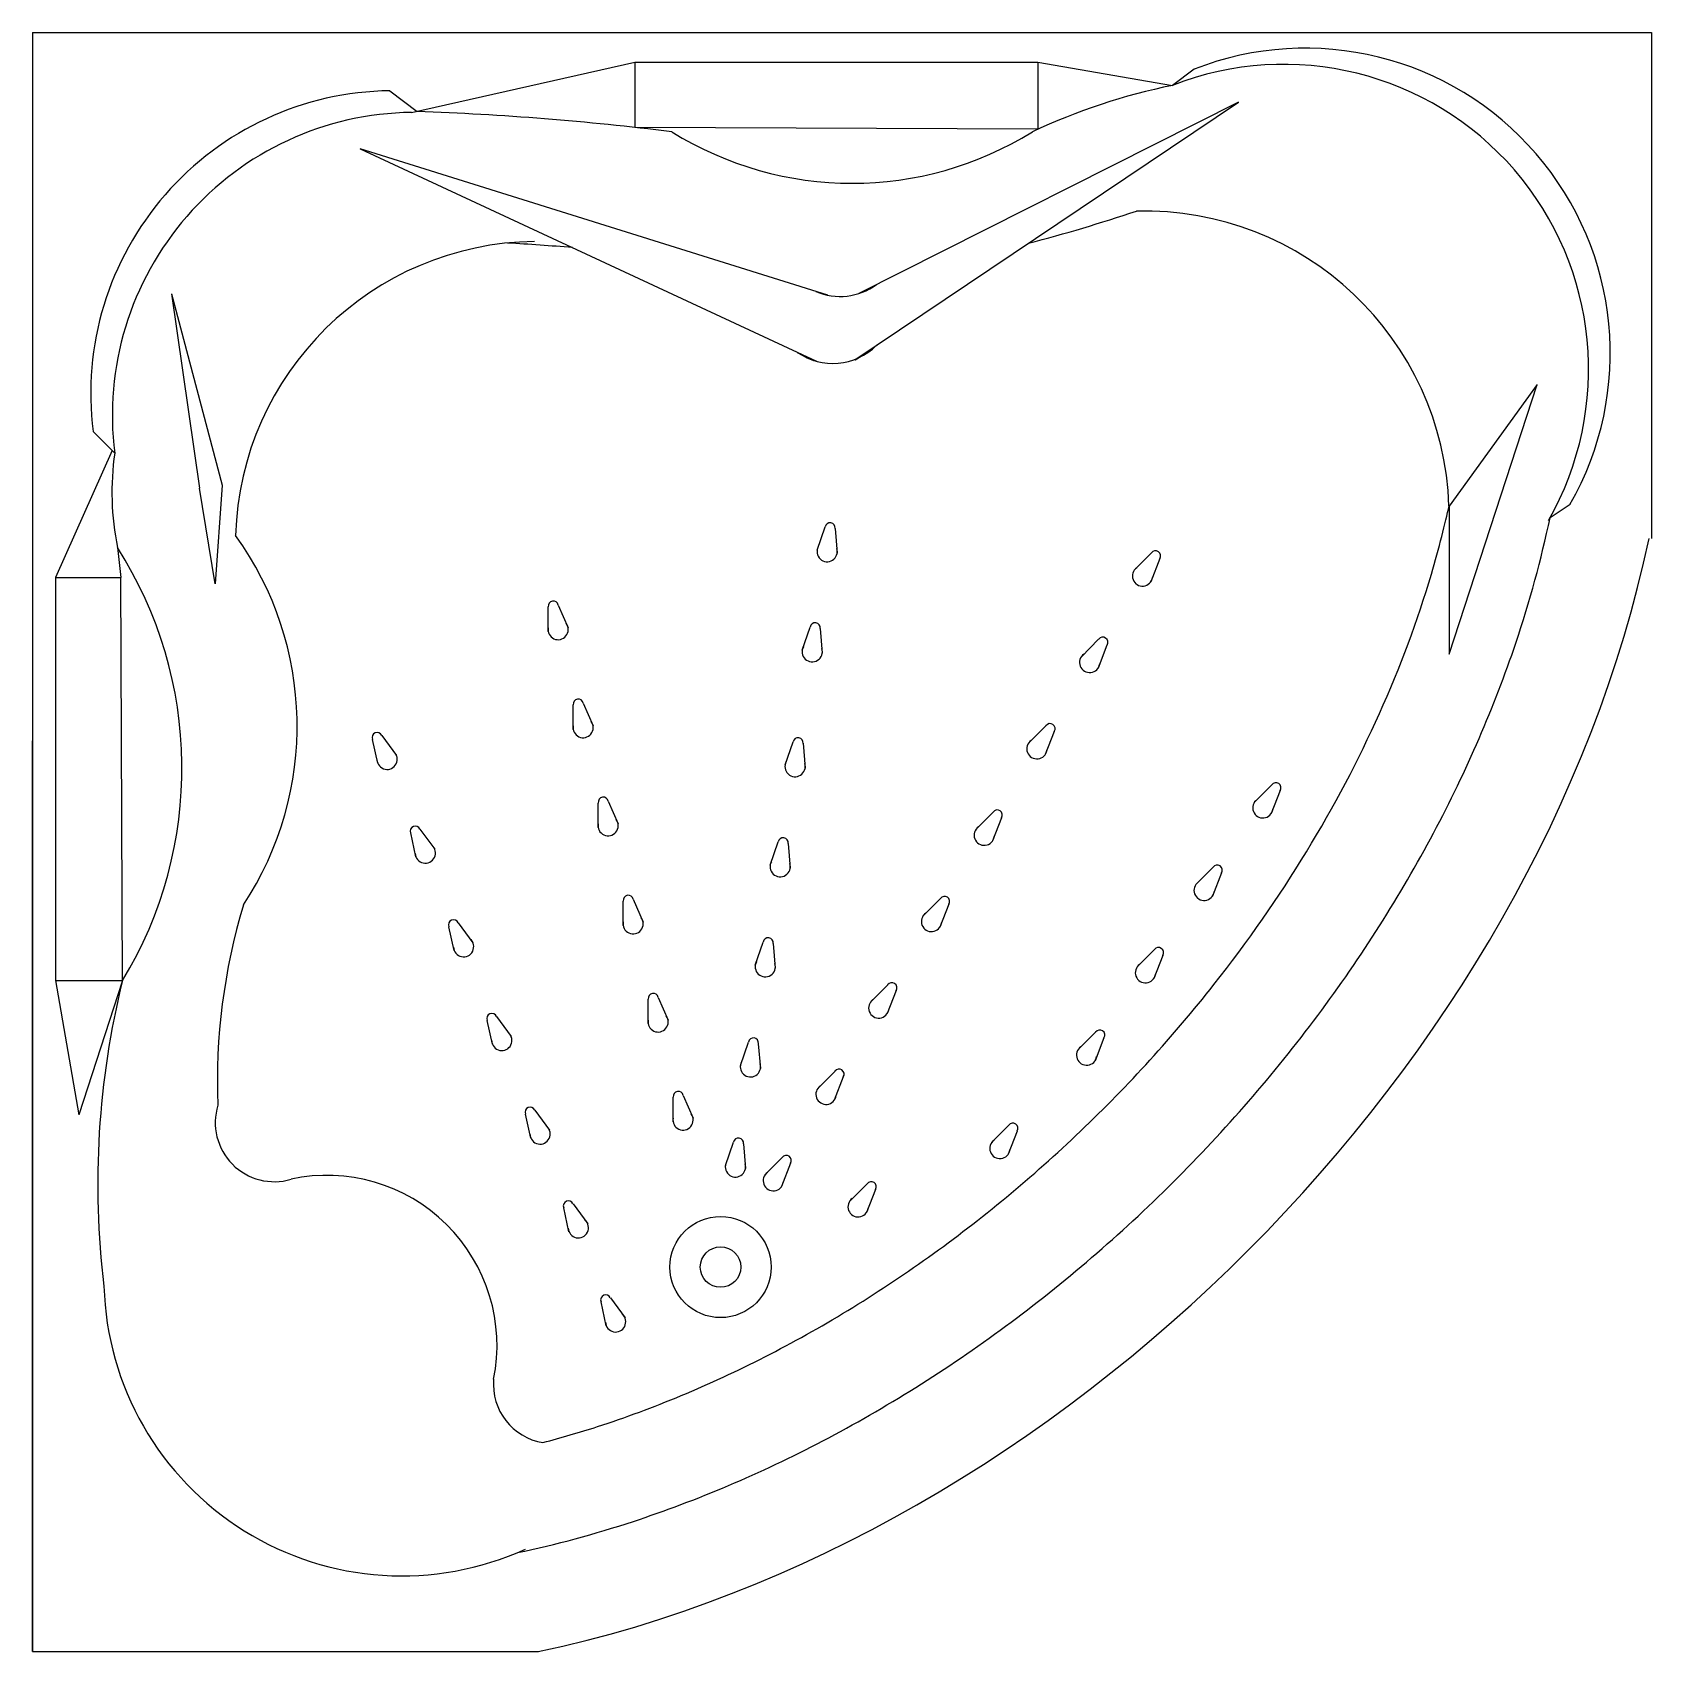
# Model space of a CAD drawing. Header units: millimetres. Extents: x 668.97 to 670.57, y 741.15 to 742.75.
import ezdxf

# ---------------------------------------------------------------- set-up
doc = ezdxf.new("R2010")
doc.units = ezdxf.units.MM
doc.layers.add('Acqualife', color=3, linetype='Continuous')

msp = doc.modelspace()

# ---------------------------------------------------------------- linework, layer by layer
at = {"layer": 'Acqualife'}
for p, q in [((668.9722, 742.7535), (670.5722, 742.7535)), ((668.9722, 742.7535), (668.9722, 741.1535)), ((670.5722, 742.7535), (670.5722, 742.2535)), ((668.9722, 741.1535), (668.9722, 742.0535)), ((668.9722, 741.1535), (669.4722, 741.1535))]:
    msp.add_line(p, q, dxfattribs=at)
at = {"layer": 'Acqualife', "color": 2}
for p, q in [((669.3468, 742.6744), (669.5676, 742.724)), ((669.5676, 742.724), (669.5676, 742.6595)), ((669.5676, 742.724), (669.9658, 742.724)), ((669.9658, 742.724), (669.9658, 742.6578)), ((669.9658, 742.724), (670.0987, 742.7011)), ((670.1201, 742.7171), (670.0987, 742.7011)), ((669.3254, 742.6958), (669.3524, 742.6753)), ((669.9658, 742.6578), (669.5676, 742.6595)), ((669.1095, 742.4952), (669.1598, 742.306)), ((669.1095, 742.4952), (669.1374, 742.3032)), ((670.459, 742.4054), (670.372, 742.2855)), ((670.3722, 742.1392), (670.459, 742.4054)), ((669.0322, 742.3592), (669.0536, 742.3378)), ((669.0511, 742.3403), (668.9951, 742.2148)), ((669.1598, 742.306), (669.1527, 742.2086)), ((669.1527, 742.2086), (669.1374, 742.3032)), ((670.372, 742.2855), (670.3722, 742.1392)), ((670.4916, 742.287), (670.4718, 742.2738)), ((669.0563, 742.2444), (669.0595, 742.2148)), ((668.9951, 742.2148), (669.0595, 742.2148)), ((668.9951, 742.2148), (668.9951, 741.8166)), ((669.0613, 741.8166), (669.0595, 742.2148)), ((668.9951, 741.8166), (669.018, 741.6838)), ((668.9951, 741.8166), (669.0613, 741.8166)), ((669.0613, 741.8166), (669.018, 741.6838))]:
    msp.add_line(p, q, dxfattribs=at)
at = {"layer": 'Acqualife', "color": 1}
for p, q in [((669.785, 742.43), (670.1641, 742.6844)), ((670.1641, 742.6844), (669.7889, 742.4955)), ((669.2961, 742.6385), (669.747, 742.4285)), ((669.7581, 742.4939), (669.2961, 742.6385)), ((669.7476, 742.242), (669.7555, 742.2648)), ((669.7654, 742.2634), (669.7674, 742.2389)), ((670.0608, 742.222), (670.0779, 742.2391)), ((670.0861, 742.2335), (670.0773, 742.2106)), ((669.4818, 742.1616), (669.482, 742.1858)), ((669.4918, 742.1876), (669.5015, 742.1651)), ((669.7329, 742.1431), (669.7408, 742.1659)), ((669.7506, 742.1645), (669.7526, 742.14)), ((670.0087, 742.1366), (670.0258, 742.1538)), ((670.034, 742.1481), (670.0252, 742.1253)), ((669.5065, 742.0647), (669.5067, 742.0889)), ((669.5065, 742.0647), (669.5067, 742.0889)), ((669.5165, 742.0907), (669.5262, 742.0682)), ((669.5165, 742.0907), (669.5262, 742.0682)), ((669.9566, 742.0513), (669.9737, 742.0684)), ((669.3134, 742.0313), (669.3082, 742.0549)), ((669.3174, 742.0588), (669.3319, 742.0391)), ((669.716, 742.0296), (669.7238, 742.0524)), ((669.7337, 742.051), (669.7357, 742.0265)), ((669.9819, 742.0628), (669.9731, 742.0399)), ((670.1798, 741.9929), (670.1969, 742.01)), ((670.2051, 742.0044), (670.1963, 741.9815)), ((669.5312, 741.9678), (669.5314, 741.992)), ((669.5412, 741.9938), (669.5509, 741.9713)), ((669.9045, 741.9659), (669.9216, 741.9831)), ((669.9298, 741.9774), (669.921, 741.9546)), ((669.3512, 741.9387), (669.346, 741.9624)), ((669.3552, 741.9663), (669.3697, 741.9465)), ((669.7012, 741.9306), (669.7091, 741.9535)), ((669.719, 741.952), (669.721, 741.9276)), ((670.1218, 741.9114), (670.1388, 741.9286)), ((670.1471, 741.9229), (670.1382, 741.9001)), ((669.5559, 741.8709), (669.5561, 741.8951)), ((669.5659, 741.8969), (669.5756, 741.8744)), ((669.8524, 741.8806), (669.8695, 741.8977)), ((669.8777, 741.8921), (669.8689, 741.8692)), ((669.393, 741.8737), (669.4075, 741.8539)), ((669.389, 741.8462), (669.3838, 741.8698)), ((669.6865, 741.8317), (669.6944, 741.8546)), ((669.7043, 741.8531), (669.7063, 741.8287)), ((670.0637, 741.83), (670.0808, 741.8471)), ((670.0891, 741.8415), (670.0802, 741.8186)), ((669.8003, 741.7952), (669.8174, 741.8124)), ((669.5806, 741.774), (669.5808, 741.7982)), ((669.5806, 741.774), (669.5808, 741.7982)), ((669.5906, 741.8), (669.6003, 741.7775)), ((669.5906, 741.8), (669.6003, 741.7775)), ((669.8256, 741.8067), (669.8167, 741.7839)), ((669.4268, 741.7536), (669.4216, 741.7772)), ((669.4308, 741.7811), (669.4453, 741.7613)), ((670.0057, 741.7485), (670.0228, 741.7657)), ((670.031, 741.76), (670.0222, 741.7372)), ((669.6718, 741.7328), (669.6797, 741.7557)), ((669.6895, 741.7542), (669.6915, 741.7298)), ((669.7482, 741.7099), (669.7653, 741.727)), ((669.7735, 741.7214), (669.7646, 741.6985)), ((669.6053, 741.6771), (669.6055, 741.7013)), ((669.6153, 741.7031), (669.625, 741.6806)), ((669.4646, 741.661), (669.4594, 741.6846)), ((669.4686, 741.6885), (669.4831, 741.6687)), ((669.9199, 741.6564), (669.937, 741.6736)), ((669.9453, 741.6679), (669.9364, 741.645)), ((669.657, 741.6339), (669.6649, 741.6568)), ((669.6748, 741.6553), (669.6768, 741.6309)), ((669.6961, 741.6245), (669.7131, 741.6417)), ((669.7214, 741.636), (669.7125, 741.6132)), ((669.7799, 741.5987), (669.797, 741.6158)), ((669.8052, 741.6102), (669.7964, 741.5873)), ((669.5024, 741.5684), (669.4972, 741.592)), ((669.5064, 741.5959), (669.5209, 741.5762)), ((669.5393, 741.4755), (669.5341, 741.4991)), ((669.5433, 741.503), (669.5578, 741.4832))]:
    msp.add_line(p, q, dxfattribs=at)
for radius in [0.05, 0.02]:
    msp.add_circle((669.6522, 741.5335), radius, dxfattribs=at)
at = {"layer": 'Acqualife', "color": 2}
for centre, radius, start, end in [((670.23, 742.4366), 0.3013, 330.2332, 111.4009), ((670.2086, 742.4206), 0.3013, 330.2332, 111.4009), ((669.329, 742.3966), 0.2992, 90.6886, 187.1939), ((670.2201, 742.1033), 0.61, 101.4788, 115.1975), ((669.3504, 742.3752), 0.2992, 90.6886, 187.1939), ((669.2516, 739.8223), 2.8548, 82.9097, 87.9777), ((669.7822, 742.9418), 0.3374, 238.1291, 301.8709), ((669.3232, 742.2988), 0.2724, 171.7717, 191.524), ((668.7155, 742.0265), 0.4045, 328.7409, 32.5917), ((669.8743, 741.6156), 0.8375, 166.1091, 186.9282), ((669.3373, 741.5228), 0.2945, 181.6072, 294.522)]:
    msp.add_arc(centre, radius, start, end, dxfattribs=at)
at = {"layer": 'Acqualife', "color": 1}
for centre, radius, start, end in [((669.4934, 744.296), 1.8111, 284.8141, 288.3386), ((670.0708, 742.2757), 0.3013, 1.86, 91.4417), ((669.472, 742.2477), 0.2992, 90.6886, 178.3288), ((669.2734, 739.6955), 2.8548, 85.3303, 86.6185), ((669.7704, 742.5539), 0.0613, 246.8373, 305.9084), ((669.763, 742.4877), 0.0613, 235.2457, 314.8938), ((669.764, 742.4685), 0.0439, 298.6792, 309.0694), ((669.764, 742.4685), 0.0439, 236.6007, 242.9733), ((668.9123, 742.0682), 0.3215, 326.6173, 35.8365), ((669.7604, 742.264), 0.005, 352.2744, 170.6475), ((669.7575, 742.2404), 0.01, 150.7165, 18.078), ((670.082, 742.2362), 0.005, 326.4125, 144.7856), ((670.0691, 742.2163), 0.01, 124.8546, 352.2161), ((669.4869, 742.1866), 0.005, 10.885, 189.2581), ((669.4917, 742.1634), 0.01, 169.3271, 36.6886), ((669.7457, 742.1651), 0.005, 352.2744, 170.6475), ((669.7428, 742.1415), 0.01, 150.7165, 18.078), ((670.0299, 742.1509), 0.005, 326.4125, 144.7856), ((670.0169, 742.1309), 0.01, 124.8546, 352.2161), ((669.5116, 742.0897), 0.005, 10.885, 189.2581), ((669.5116, 742.0897), 0.005, 10.885, 189.2581), ((669.5164, 742.0665), 0.01, 169.3271, 36.6886), ((669.5164, 742.0665), 0.01, 169.3271, 36.6886), ((669.9778, 742.0655), 0.005, 326.4125, 144.7856), ((669.3128, 742.0568), 0.005, 23.7738, 202.1469), ((669.7288, 742.0516), 0.005, 352.2744, 170.6475), ((669.9648, 742.0456), 0.01, 124.8546, 352.2161), ((669.3227, 742.0352), 0.01, 182.2159, 49.5774), ((669.7258, 742.028), 0.01, 150.7165, 18.078), ((670.201, 742.0071), 0.005, 326.4125, 144.7856), ((669.5363, 741.9928), 0.005, 10.885, 189.2581), ((669.9257, 741.9802), 0.005, 326.4125, 144.7856), ((670.188, 741.9872), 0.01, 124.8546, 352.2161), ((669.3506, 741.9643), 0.005, 23.7738, 202.1469), ((669.5411, 741.9696), 0.01, 169.3271, 36.6886), ((669.9127, 741.9602), 0.01, 124.8546, 352.2161), ((669.7141, 741.9527), 0.005, 352.2744, 170.6475), ((669.3605, 741.9426), 0.01, 182.2159, 49.5774), ((669.7111, 741.9291), 0.01, 150.7165, 18.078), ((670.1429, 741.9257), 0.005, 326.4125, 144.7856), ((670.13, 741.9057), 0.01, 124.8546, 352.2161), ((669.7513, 741.7177), 0.5963, 163.0793, 182.3424), ((669.561, 741.8959), 0.005, 10.885, 189.2581), ((669.8736, 741.8948), 0.005, 326.4125, 144.7856), ((669.3884, 741.8717), 0.005, 23.7738, 202.1469), ((669.5658, 741.8727), 0.01, 169.3271, 36.6886), ((669.8606, 741.8749), 0.01, 124.8546, 352.2161), ((669.3983, 741.85), 0.01, 182.2159, 49.5774), ((669.6993, 741.8538), 0.005, 352.2744, 170.6475), ((670.0849, 741.8442), 0.005, 326.4125, 144.7856), ((669.6964, 741.8302), 0.01, 150.7165, 18.078), ((670.072, 741.8243), 0.01, 124.8546, 352.2161), ((669.8214, 741.8095), 0.005, 326.4125, 144.7856), ((669.5857, 741.799), 0.005, 10.885, 189.2581), ((669.5857, 741.799), 0.005, 10.885, 189.2581), ((669.8085, 741.7895), 0.01, 124.8546, 352.2161), ((669.4262, 741.7791), 0.005, 23.7738, 202.1469), ((669.5905, 741.7757), 0.01, 169.3271, 36.6886), ((669.5905, 741.7757), 0.01, 169.3271, 36.6886), ((669.4361, 741.7574), 0.01, 182.2159, 49.5774), ((670.0269, 741.7628), 0.005, 326.4125, 144.7856), ((669.6846, 741.7549), 0.005, 352.2744, 170.6475), ((670.0139, 741.7429), 0.01, 124.8546, 352.2161), ((669.6817, 741.7313), 0.01, 150.7165, 18.078), ((669.7693, 741.7241), 0.005, 326.4125, 144.7856), ((669.7564, 741.7042), 0.01, 124.8546, 352.2161), ((669.6104, 741.7021), 0.005, 10.885, 189.2581), ((669.2112, 741.6761), 0.0583, 162.7965, 286.6434), ((669.464, 741.6865), 0.005, 23.7738, 202.1469), ((669.6151, 741.6788), 0.01, 169.3271, 36.6886), ((669.4739, 741.6649), 0.01, 182.2159, 49.5774), ((669.9411, 741.6707), 0.005, 326.4125, 144.7856), ((669.6699, 741.656), 0.005, 352.2744, 170.6475), ((669.9282, 741.6507), 0.01, 124.8546, 352.2161), ((669.6669, 741.6324), 0.01, 150.7165, 18.078), ((669.7172, 741.6388), 0.005, 326.4125, 144.7856), ((669.2632, 741.456), 0.1681, 348.549, 102.1462), ((669.7043, 741.6188), 0.01, 124.8546, 352.2161), ((669.8011, 741.6129), 0.005, 326.4125, 144.7856), ((669.7881, 741.593), 0.01, 124.8546, 352.2161), ((669.5018, 741.5939), 0.005, 23.7738, 202.1469), ((669.5117, 741.5723), 0.01, 182.2159, 49.5774), ((669.5387, 741.501), 0.005, 23.7738, 202.1469), ((669.5485, 741.4793), 0.01, 182.2159, 49.5774), ((669.486, 741.4176), 0.0583, 175.0473, 260.8459)]:
    msp.add_arc(centre, radius, start, end, dxfattribs=at)
at = {"layer": 'Acqualife'}
msp.add_ellipse((669.5732, 742.1525), major_axis=(0.821, 0.8276), ratio=0.729551, start_param=3.978946, end_param=5.437649, dxfattribs=at)
at = {"layer": 'Acqualife', "color": 2}
msp.add_open_spline([(669.4516, 741.2513), (669.4894, 741.2593), (669.5277, 741.2696), (669.6287, 741.3028), (669.6916, 741.3295), (669.8152, 741.3942), (669.8758, 741.4322), (669.9919, 741.5179), (670.0474, 741.5656), (670.151, 741.6687), (670.199, 741.724), (670.2855, 741.84), (670.3239, 741.9005), (670.3895, 742.0242), (670.4168, 742.0872), (670.4519, 742.1915), (670.4632, 742.2329), (670.4718, 742.2738)], degree=3, knots=[3.978946, 3.978946, 3.978946, 3.978946, 4.10189, 4.10189, 4.302455, 4.302455, 4.50302, 4.50302, 4.703586, 4.703586, 4.904151, 4.904151, 5.104716, 5.104716, 5.305281, 5.305281, 5.437649, 5.437649, 5.437649, 5.437649], dxfattribs=at)
at = {"layer": 'Acqualife', "color": 1}
msp.add_open_spline([(669.4767, 741.3601), (669.4946, 741.3648), (669.5126, 741.37), (669.5856, 741.3937), (669.6412, 741.4168), (669.751, 741.4729), (669.8053, 741.5059), (669.91, 741.5807), (669.9605, 741.6225), (670.0552, 741.7129), (670.0995, 741.7616), (670.1731, 741.8549), (670.2037, 741.8989), (670.2585, 741.9887), (670.2826, 742.0345), (670.3239, 742.1264), (670.3411, 742.1726), (670.3622, 742.2438), (670.3686, 742.2693), (670.372, 742.2855)], degree=3, knots=[4.033501, 4.033501, 4.033501, 4.033501, 4.096976, 4.096976, 4.289664, 4.289664, 4.482353, 4.482353, 4.675041, 4.675041, 4.867729, 4.867729, 5.027642, 5.027642, 5.187555, 5.187555, 5.347467, 5.347467, 5.437649, 5.437649, 5.437649, 5.437649], dxfattribs=at)

doc.saveas('drawing.dxf')
